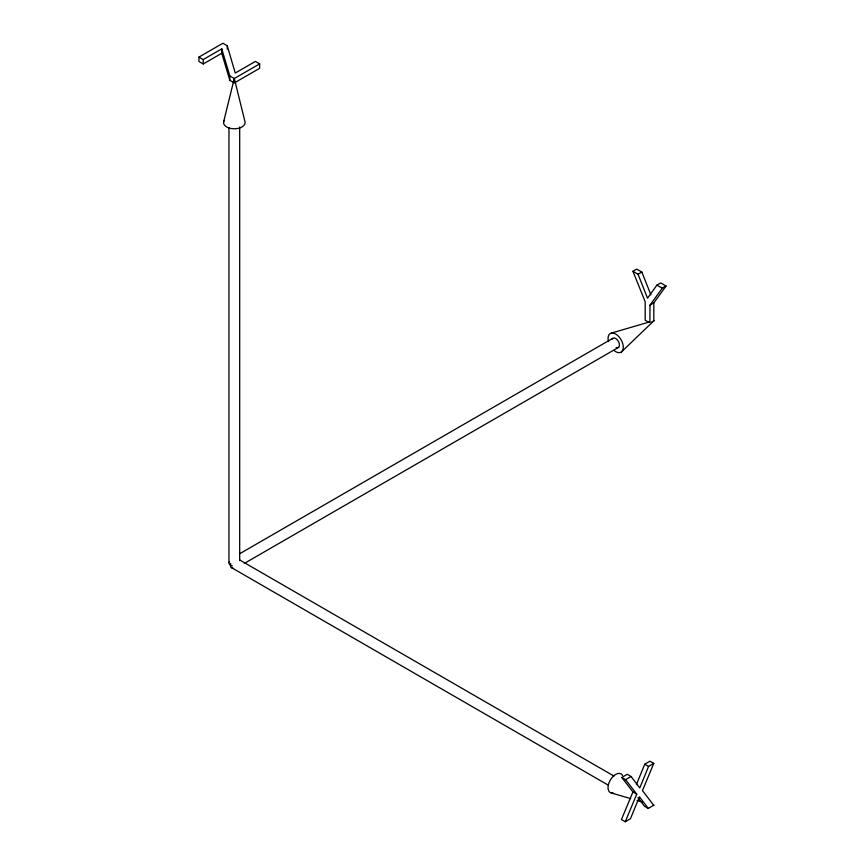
<?xml version="1.0" encoding="UTF-8"?>
<svg xmlns="http://www.w3.org/2000/svg" width="865" height="865" viewBox="0 0 865 865"><rect width="100%" height="100%" fill="white"/><g stroke="black" fill="none" stroke-linecap="round" stroke-linejoin="round"><path stroke-width="1.3" d="M621.47 351.914L653.875 320.774M653.908 320.893L650.956 322.472M223.57 122.084L234.296 78.456L244.925 121.424A10.791 6.228 0 0 1 233.485 128.777A10.791 6.228 0 0 1 224.154 120.495M653.81 805.369L642.446 790.588L653.789 763.395L649.972 761.189L644.739 764.217L636.435 784.544M653.789 763.395L648.555 766.422L639.765 787.95L631.093 776.5L627.276 774.294L621.773 777.473L632.953 791.951L636.77 794.146L625.244 821.75L621.438 819.544L632.953 791.951M611.36 333.09L649.907 321.834L650.004 305.086L653.81 302.88L666.061 286.023L660.709 282.931L656.892 285.136L647.539 298.209L638.046 274.248L632.931 271.296L636.737 269.091L641.852 272.043L650.88 294.814M650.004 305.086L662.255 288.229L666.061 286.023M234.318 80.726L234.21 78.564L259.651 63.902L259.651 68.313L234.318 82.932L229.841 80.348L221.754 53.262L221.754 48.862L203.221 59.566L198.939 57.09L198.939 61.491L203.221 63.967L221.754 53.262M653.821 805.142L648.285 808.451L644.468 806.245L638.046 797.768M198.939 57.09L222.9 43.25L227.257 45.769L235.248 73.049L255.37 61.426L259.651 63.902M638.046 274.248L641.852 272.043M239.475 553.86L612.679 338.388M244.298 563.439L618.67 347.298M621.773 777.473L625.59 779.679L631.093 776.5M625.244 821.75L630.455 818.744L639.451 796.795L648.285 808.451M611.36 792.989L630.639 798.622M637.062 800.493L642.198 801.996M656.892 285.136L662.255 288.229M221.754 48.862L229.841 75.947L234.318 78.531M649.031 322.472L645.182 320.245L645.182 301.712L632.931 271.296M644.739 764.217L648.555 766.422M239.616 559.936L613.999 776.078M231.279 567.494L607.998 784.988M625.59 779.679L636.77 794.146M653.81 302.88L653.81 320.829M239.681 126.993L239.681 560.639M229.841 75.947L229.841 80.348M228.965 127.598L228.965 562.596M227.257 45.769L227.257 49.067M203.221 59.566L203.221 63.967M232.317 565.861A5.395 3.114 0 0 1 229.312 561.807M612.171 339.091A5.395 3.114 60 0 1 618.724 341.967A5.395 3.114 60 0 1 616.129 347.481M608.484 341.621A10.791 6.228 60 0 1 614.42 333.436A10.791 6.228 60 0 1 623.297 347.33A10.791 6.228 60 0 1 614.28 350.693M232.858 567.948A5.395 3.114 -60 0 1 230.501 565.84L230.49 564.704A5.395 3.114 -60 0 1 230.739 563.439M613.134 793.01A10.791 6.228 -60 0 1 609.998 780.619A10.791 6.228 -60 0 1 622.562 775.462"/></g></svg>
